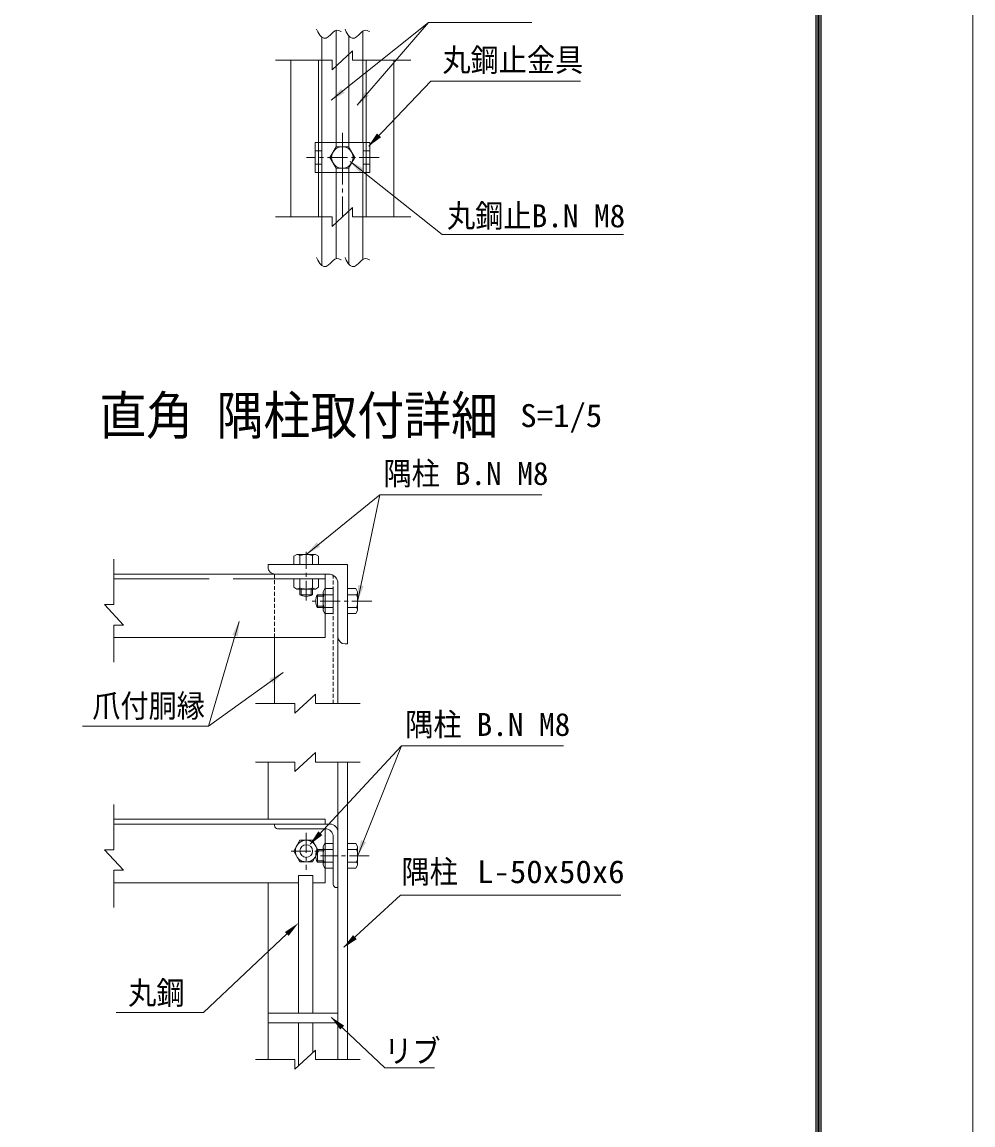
# Model space of a CAD drawing. Units: millimetres, scale not verified, with parts at other scales. Extents: x -4455 to 4455, y -3150 to 3150.
# Drawn here: x 2659 to 4455, y -969 to 1114 of the extents above; entities that cross this region are included whole.
import ezdxf
from ezdxf.enums import TextEntityAlignment as Align

# ---------------------------------------------------------------- set-up
doc = ezdxf.new("R2010")
doc.units = ezdxf.units.MM
doc.header["$LTSCALE"] = 30
for name, pattern in [('DASHED', [7.5, 6, -1.5]), ('USER1', [2, 1.25, -0.25, 0.25, -0.25]), ('USER2', [0.375, 0.25, -0.125]), ('USER3', [4.7625, 3.175, -1.5875])]:
    doc.linetypes.add(name, pattern=pattern)
for name, color, linetype, lineweight in [('0-4_7詳細', 7, 'Continuous', 18), ('0-6_0', 7, 'Continuous', 9), ('0-D_D-TTL', 7, 'Continuous', 9)]:
    doc.layers.add(name, color=color, linetype=linetype, lineweight=lineweight)
doc.styles.add('ＭＳ ゴシック', font='')
doc.styles.get('ＭＳ ゴシック').set_extended_font_data('MS Gothic')

# ---------------------------------------------------------------- blocks, each defined once
blk = doc.blocks.new('50X6')
at = {"layer": '0-6_0'}
for p, q in [((0, 1500), (45, 1500)), ((0, 1500), (0, 0)), ((180, 360), (180, 1365)), ((0, 0), (1500, 0)), ((360, 180), (1365, 180)), ((1500, 0), (1500, 45))]:
    blk.add_line(p, q, dxfattribs=at)
for centre, radius, start, end in [((45, 1365), 135, 0, 90), ((360, 360), 180, 180, 270.0001), ((1365, 45), 135, 0, 90.0001)]:
    blk.add_arc(centre, radius, start, end, dxfattribs=at)

msp = doc.modelspace()

# ---------------------------------------------------------------- linework, layer by layer
at = {"layer": '0-4_7詳細', "color": 1}
for p, q in [((3426.56, 1113.67), (3292.26, 957.58)), ((3186.22, 43.27), (3186.22, 31.4)), ((3205.42, 43.27), (3205.42, 31.4)), ((3227.62, 30.07), (3215.75, 30.07)), ((3227.62, 10.87), (3215.75, 10.87)), ((3227.62, -451.14), (3215.75, -451.14)), ((3227.62, -470.34), (3215.75, -470.34)), ((3159.27, -608.34), (3001.57, -756.53)), ((2836.84, -756.53), (3001.57, -756.53))]:
    msp.add_line(p, q, dxfattribs=at)
at = {"layer": '0-4_7詳細', "lineweight": 9}
for p, q in [((3225.18, 887.04), (3225.18, 1085.98)), ((3252.18, 887.04), (3252.18, 1098.35)), ((3276.08, 887.04), (3276.08, 1088.75)), ((3303.08, 887.04), (3303.08, 1097.36)), ((3166.63, 1042.21), (3166.63, 746.09)), ((3219.13, 1042.21), (3219.13, 746.09)), ((3309.13, 1042.21), (3309.13, 746.09)), ((3361.63, 1042.21), (3361.63, 746.09)), ((3315.73, 887.04), (3212.53, 887.04)), ((3212.53, 887.04), (3212.53, 830.04)), ((3315.73, 887.04), (3315.73, 830.04)), ((3315.73, 830.04), (3212.53, 830.04)), ((3225.18, 830.04), (3225.18, 654.72)), ((3252.18, 830.04), (3252.18, 667.1)), ((3276.08, 830.04), (3276.08, 657.5)), ((3303.08, 830.04), (3303.08, 666.11)), ((3334.77, 221.11), (3293.43, 22.43)), ((3178.06, 108.67), (3172.3, 105.35)), ((3172.3, 105.35), (3172.3, 89.47)), ((3178.06, 108.67), (3213.58, 108.67)), ((3183.82, 106.61), (3183.82, 89.47)), ((3207.82, 106.61), (3207.82, 89.47)), ((3213.58, 108.67), (3219.34, 105.35)), ((3219.34, 105.35), (3219.34, 89.47)), ((2832.65, 71.47), (3228.82, 71.47)), ((3231.82, 71.47), (3123.82, 71.47)), ((3231.82, -48.53), (3231.82, 71.47)), ((3172.3, 62.47), (3219.34, 62.47)), ((3172.3, 46.6), (3172.3, 62.47)), ((3178.06, 43.27), (3172.3, 46.6)), ((3178.06, 43.27), (3213.58, 43.27)), ((3183.82, 45.33), (3183.82, 62.47)), ((3183.82, 43.27), (3183.82, 32.61)), ((3207.82, 45.33), (3207.82, 62.47)), ((3207.82, 43.27), (3207.82, 32.61)), ((3246.82, -3.05), (3246.82, 43.99)), ((3289.69, 43.99), (3273.82, 43.99)), ((3273.82, -3.05), (3273.82, 43.99)), ((3293.02, 38.23), (3289.69, 43.99)), ((3183.82, 32.61), (3207.82, 32.61)), ((3216.96, 8.47), (3216.96, 32.47)), ((3227.62, 32.47), (3216.96, 32.47)), ((3227.62, 2.71), (3227.62, 38.23)), ((3229.68, 32.47), (3246.82, 32.47)), ((3290.96, 32.47), (3273.82, 32.47)), ((3293.02, 2.71), (3293.02, 38.23)), ((3227.62, 8.47), (3216.96, 8.47)), ((3227.62, 2.71), (3230.95, -3.05)), ((3229.68, 8.47), (3246.82, 8.47)), ((3290.96, 8.47), (3273.82, 8.47)), ((3293.02, 2.71), (3289.69, -3.05)), ((3230.95, -3.05), (3246.82, -3.05)), ((3289.69, -3.05), (3273.82, -3.05)), ((3255.82, -173.26), (3255.82, -39.53)), ((2832.65, -48.53), (3231.82, -48.53)), ((3135.82, -173.26), (3135.82, -48.53)), ((3011.61, -215.77), (3152.14, -114.51)), ((3375.92, -252.96), (3293.76, -458.88)), ((3123.82, -391.74), (3123.82, -283.5)), ((3255.82, -845.59), (3255.82, -283.5)), ((3273.82, -845.59), (3273.82, -283.5)), ((2832.82, -391.74), (3228.82, -391.74)), ((3231.82, -391.74), (3123.82, -391.74)), ((3146.32, -391.74), (3146.62, -391.74)), ((3231.82, -400.74), (3231.82, -391.74)), ((2832.82, -400.74), (3228.82, -400.74)), ((3240.82, -400.74), (3135.82, -400.74)), ((3135.82, -400.74), (3135.82, -403.74)), ((3231.82, -409.74), (3141.82, -409.74)), ((3231.82, -511.74), (3231.82, -409.74)), ((3255.82, -520.74), (3255.82, -415.74)), ((3246.82, -514.74), (3246.82, -424.74)), ((3246.82, -484.26), (3246.82, -437.22)), ((3289.69, -437.22), (3273.82, -437.22)), ((3273.82, -484.26), (3273.82, -437.22)), ((3293.02, -442.98), (3289.69, -437.22)), ((3216.96, -472.74), (3216.96, -448.74)), ((3227.62, -448.74), (3216.96, -448.74)), ((3227.62, -478.5), (3227.62, -442.98)), ((3229.68, -448.74), (3246.82, -448.74)), ((3290.96, -448.74), (3273.82, -448.74)), ((3293.02, -478.5), (3293.02, -442.98)), ((3227.62, -472.74), (3216.96, -472.74)), ((3227.62, -478.5), (3230.95, -484.26)), ((3229.68, -472.74), (3246.82, -472.74)), ((3290.96, -472.74), (3273.82, -472.74)), ((3293.02, -478.5), (3289.69, -484.26)), ((3181.13, -758.22), (3181.13, -497.8)), ((3181.13, -497.8), (3208.13, -497.8)), ((3208.13, -758.22), (3208.13, -497.8)), ((3230.95, -484.26), (3246.82, -484.26)), ((3289.69, -484.26), (3273.82, -484.26)), ((2832.82, -511.74), (3181.13, -511.74)), ((3123.82, -845.59), (3123.82, -511.74)), ((3208.13, -511.74), (3231.82, -511.74)), ((3255.82, -520.74), (3252.82, -520.74)), ((3255.82, -758.22), (3123.82, -758.22)), ((3255.82, -776.22), (3123.82, -776.22)), ((3181.13, -857.43), (3181.13, -776.22)), ((3208.13, -832.36), (3208.13, -776.22))]:
    msp.add_line(p, q, dxfattribs=at)
at = {"layer": '0-4_7詳細', "color": 4}
for p, q in [((3244.74, 1042.21), (3137.55, 1042.21)), ((3244.74, 1024.21), (3283.51, 1060.21)), ((3244.74, 1042.21), (3244.74, 1024.21)), ((3283.51, 1042.21), (3283.51, 1060.21)), ((3283.51, 1042.21), (3393.71, 1042.21)), ((3244.74, 728.09), (3283.51, 764.09)), ((3283.51, 746.09), (3283.51, 764.09)), ((3244.74, 746.09), (3137.55, 746.09)), ((3244.74, 746.09), (3244.74, 728.09)), ((3283.51, 746.09), (3393.71, 746.09)), ((2832.65, 13.91), (2832.65, 99.49)), ((2814.65, 13.91), (2850.65, -24.86)), ((2832.65, 13.91), (2814.65, 13.91)), ((2832.65, -24.86), (2832.65, -95.06)), ((2832.65, -24.86), (2850.65, -24.86)), ((3174.5, -191.26), (3213.27, -155.26)), ((3213.27, -173.26), (3213.27, -155.26)), ((3174.5, -173.26), (3100.28, -173.26)), ((3174.5, -173.26), (3174.5, -191.26)), ((3213.27, -173.26), (3297.95, -173.26)), ((3174.5, -301.5), (3213.27, -265.5)), ((3213.27, -283.5), (3213.27, -265.5)), ((3174.5, -283.5), (3100.28, -283.5)), ((3174.5, -283.5), (3174.5, -301.5)), ((3213.27, -283.5), (3297.95, -283.5)), ((2832.82, -449.3), (2832.82, -363.72)), ((2814.82, -449.3), (2850.82, -488.07)), ((2832.82, -449.3), (2814.82, -449.3)), ((2832.82, -488.07), (2832.82, -558.27)), ((2832.82, -488.07), (2850.82, -488.07)), ((3174.5, -863.59), (3213.27, -827.59)), ((3213.27, -845.59), (3213.27, -827.59)), ((3174.5, -845.59), (3100.28, -845.59)), ((3174.5, -845.59), (3174.5, -863.59)), ((3213.27, -845.59), (3297.95, -845.59))]:
    msp.add_line(p, q, dxfattribs=at)
at = {"layer": '0-4_7詳細', "color": 1, "linetype": 'USER1'}
for p, q in [((3264.13, 904.94), (3264.13, 746.09)), ((3264.13, 896.67), (3264.13, 820.1)), ((3333.67, 858.54), (3196.32, 858.54)), ((3195.82, 21.37), (3195.82, 113.74)), ((3319.82, 20.47), (3203.37, 20.47)), ((3195.82, -417.55), (3195.82, -486.94)), ((3167.26, -451.74), (3224.38, -451.74)), ((3314.92, -460.74), (3222.55, -460.74))]:
    msp.add_line(p, q, dxfattribs=at)
at = {"layer": '0-4_7詳細', "color": 1, "linetype": 'USER3'}
for p, q in [((3225.13, 887.04), (3225.13, 830.04)), ((3252.18, 887.04), (3252.18, 878.58)), ((3276.08, 887.04), (3276.08, 878.58)), ((3303.13, 887.04), (3303.13, 830.04)), ((3225.13, 871.29), (3212.53, 871.29)), ((3303.13, 871.29), (3315.73, 871.29)), ((3225.13, 845.79), (3212.53, 845.79)), ((3252.18, 838.5), (3252.18, 830.04)), ((3276.08, 838.5), (3276.08, 830.04)), ((3303.13, 845.79), (3315.73, 845.79))]:
    msp.add_line(p, q, dxfattribs=at)
at = {"layer": '0-4_7詳細', "color": 1, "linetype": 'USER2'}
for p, q in [((3135.82, -48.53), (3135.82, 71.55)), ((3246.82, -173.26), (3246.82, 69.06))]:
    msp.add_line(p, q, dxfattribs=at)
at = {"layer": '0-4_7詳細', "color": 3, "linetype": 'DASHED'}
msp.add_line((2832.65, 62.47), (3231.82, 62.47), dxfattribs=at)
at = {"layer": '0-4_7詳細', "lineweight": 9}
for points in [[(3622.11, 1113.67), (3426.56, 1113.67), (3243.2, 966.94)], [(3713.96, 1002.64), (3431.42, 1002.64), (3313.91, 880.14)], [(3795.23, 712.97), (3452.91, 712.97), (3278.65, 851.22)], [(3640.58, 221.11), (3334.77, 221.11), (3197.37, 109.93)], [(3213.58, 43.27), (3219.34, 46.6), (3219.34, 62.47)], [(3227.62, 38.23), (3230.95, 43.99), (3246.82, 43.99)], [(2773.62, -215.77), (3011.61, -215.77), (3069.43, -17.9)], [(3681.73, -252.96), (3375.92, -252.96), (3203.51, -438.52)], [(3227.62, -442.98), (3230.95, -437.22), (3246.82, -437.22)], [(3789.97, -534.91), (3374.15, -534.91), (3267.22, -633.34)], [(3438.29, -861.22), (3344.37, -861.22), (3243.53, -766.07)]]:
    msp.add_lwpolyline(points, dxfattribs=at)
at = {"layer": '0-4_7詳細', "color": 4}
for points in [[(3215.59, 1100.95), (3217.85, 1095.82), (3221.53, 1089.8), (3225.32, 1085.82), (3229.23, 1083.89), (3233.26, 1084.01), (3237.39, 1086.17), (3241.65, 1090.37), (3245.88, 1094.81), (3249.95, 1097.65), (3253.86, 1098.89), (3257.62, 1098.54), (3261.22, 1096.6), (3261.59, 1096.22)], [(3269.13, 1100.95), (3271.4, 1095.82), (3275.08, 1089.8), (3278.87, 1085.82), (3282.78, 1083.89), (3286.8, 1084.01), (3290.94, 1086.17), (3295.19, 1090.37), (3299.42, 1094.81), (3303.49, 1097.65), (3307.41, 1098.89), (3311.16, 1098.54), (3314.76, 1096.6), (3315.13, 1096.22)], [(3215.59, 669.7), (3217.85, 664.57), (3221.53, 658.55), (3225.32, 654.57), (3229.23, 652.64), (3233.26, 652.76), (3237.39, 654.92), (3241.65, 659.12), (3245.88, 663.56), (3249.95, 666.39), (3253.86, 667.64), (3257.62, 667.29), (3261.22, 665.35), (3261.59, 664.97)], [(3269.13, 669.7), (3271.4, 664.57), (3275.08, 658.55), (3278.87, 654.57), (3282.78, 652.64), (3286.8, 652.76), (3290.94, 654.92), (3295.19, 659.12), (3299.42, 663.56), (3303.49, 666.39), (3307.41, 667.64), (3311.16, 667.29), (3314.76, 665.35), (3315.13, 664.97)]]:
    msp.add_lwpolyline(points, dxfattribs=at)
at = {"layer": '0-4_7詳細', "color": 3}
for points in [[(3287.65, 858.54), (3275.89, 878.91), (3252.37, 878.91), (3240.61, 858.54), (3252.37, 838.17), (3275.89, 838.17)], [(3219.34, -451.74), (3207.58, -431.37), (3184.06, -431.37), (3172.3, -451.74), (3184.06, -472.11), (3207.58, -472.11)]]:
    msp.add_lwpolyline(points, close=True, dxfattribs=at)
for centre, radius in [((3264.13, 858.54), 20.4), ((3195.82, -451.74), 20.4), ((3195.82, -451.74), 12)]:
    msp.add_circle(centre, radius, dxfattribs=at)
at = {"layer": '0-4_7詳細', "lineweight": 9}
for centre, radius, start, end in [((3178.06, 99.58), 9.09, 50.6618, 90), ((3195.82, 72.67), 36, 70.52878, 109.47122), ((3213.58, 99.58), 9.09, 90, 129.3382), ((3178.06, 52.36), 9.09, 270, 309.3382), ((3195.82, 79.27), 36, 250.52878, 289.47122), ((3213.58, 52.36), 9.09, 230.6618, 270), ((3195.82, 53.4), 24, 240, 300), ((3237.74, 20.47), 24, 150, 210), ((3236.71, 38.23), 9.09, 180, 219.3382), ((3263.62, 20.47), 36, 160.52878, 199.47122), ((3283.93, 38.23), 9.09, 320.6618, 0), ((3257.02, 20.47), 36, 340.52878, 19.47122), ((3236.71, 2.71), 9.09, 140.6618, 180), ((3283.93, 2.71), 9.09, 0, 39.3382), ((3141.82, -403.74), 6, 180, 270), ((3231.82, -424.74), 15, 0, 90), ((3240.82, -415.74), 15, 0, 90), ((3237.74, -460.74), 24, 150, 210), ((3236.71, -442.98), 9.09, 180, 219.3382), ((3263.62, -460.74), 36, 160.52878, 199.47122), ((3283.93, -442.98), 9.09, 320.6618, 0), ((3257.02, -460.74), 36, 340.52878, 19.47122), ((3236.71, -478.5), 9.09, 140.6618, 180), ((3283.93, -478.5), 9.09, 0, 39.3382), ((3252.82, -514.74), 6, 180, 270)]:
    msp.add_arc(centre, radius, start, end, dxfattribs=at)
at = {"layer": '0-4_7詳細'}
for points in [[(3241.64, 965.69), (3261.81, 988.51), (3268.32, 980.37)], [(3312.52, 878.7), (3329.53, 903.95), (3337.05, 896.74)], [(3277.09, 852.47), (3303.83, 837.9), (3297.35, 829.74)], [(3195.82, 108.67), (3215.86, 131.59), (3222.42, 123.49)], [(3293.02, 20.47), (3294.03, 50.9), (3304.23, 48.78)], [(3069.99, -15.98), (3066.58, -46.24), (3056.57, -43.32)], [(3153.76, -113.35), (3132.47, -135.11), (3126.38, -126.66)], [(3202.15, -439.98), (3218.75, -414.46), (3226.39, -421.55)], [(3293.02, -460.74), (3299.3, -430.94), (3308.98, -434.81)], [(3265.75, -634.7), (3284.3, -610.55), (3291.35, -618.21)], [(3242.08, -764.7), (3267.47, -781.5), (3260.32, -789.08)]]:
    msp.add_solid(points, dxfattribs=at)
at = {"layer": '0-4_7詳細', "color": 1}
for points in [[(3290.95, 956.07), (3306.57, 982.21), (3314.47, 975.41)], [(3155.85, -604.7), (3181.13, -587.8), (3162.7, -611.99)]]:
    msp.add_solid(points, dxfattribs=at)
at = {"layer": '0-D_D-TTL', "color": 2, "lineweight": 18}
msp.add_lwpolyline([(-4454.56, 3150.45), (4455.14, 3150.45), (4455.14, -3149.97), (-4454.56, -3149.97)], close=True, dxfattribs=at)
at = {"layer": '0-D_D-TTL'}
for points in [[(-4168.18, 2917.11), (4168.75, 2917.11), (4168.75, -2916.62), (-4168.18, -2916.62)], [(-4165.53, 2914.45), (4166.1, 2914.45), (4166.1, -2913.97), (-4165.53, -2913.97)], [(-4162.87, 2911.8), (4163.45, 2911.8), (4163.45, -2911.32), (-4162.87, -2911.32)], [(-4160.22, 2909.15), (4160.8, 2909.15), (4160.8, -2908.67), (-4160.22, -2908.67)], [(-4157.57, 2906.5), (4158.15, 2906.5), (4158.15, -2906.02), (-4157.57, -2906.02)]]:
    msp.add_lwpolyline(points, close=True, dxfattribs=at)

# ---------------------------------------------------------------- block references
at = {"layer": '0-4_7詳細', "xscale": 0.1, "yscale": 0.1, "rotation": 180}
msp.add_blockref('50X6', (3273.82, 89.47), dxfattribs=at)

# ---------------------------------------------------------------- texts
at = {"layer": '0-4_7詳細', "color": 3, "style": 'ＭＳ ゴシック'}
for s, width, p in [('丸鋼止金具', 0.9, (3453.14, 1008.04)), ('丸鋼止', 0.9, (3461.94, 713.62)), ('S=1/5', 1.05, (3600.16, 336.23)), ('隅柱', 0.9, (3341.81, 226.84)), ('爪付胴縁', 0.9, (2791.76, -212.05)), ('隅柱', 0.9, (3382.96, -247.24)), ('隅柱', 0.9, (3375.87, -525.39)), ('L-50x50x6', 1.05, (3518.69, -525.39)), ('丸鋼', 0.9, (2859.67, -754.36)), ('リブ', 0.9, (3343.16, -864.31))]:
    msp.add_text(s, height=43.33, dxfattribs=dict(at, width=width)).set_placement(p, align=Align.BOTTOM_LEFT)
for p in [(3621.67, 713.62), (3476.62, 226.84), (3517.77, -247.24)]:
    msp.add_text('B.N M8', height=43.33, dxfattribs=at).set_placement(p, align=Align.BOTTOM_LEFT)
at = {"layer": '0-4_7詳細', "style": 'ＭＳ ゴシック', "width": 0.9}
msp.add_text('直角 隅柱取付詳細', height=72.16, dxfattribs=at).set_placement((2805.12, 313.44), align=Align.BOTTOM_LEFT)

doc.saveas('drawing.dxf')
